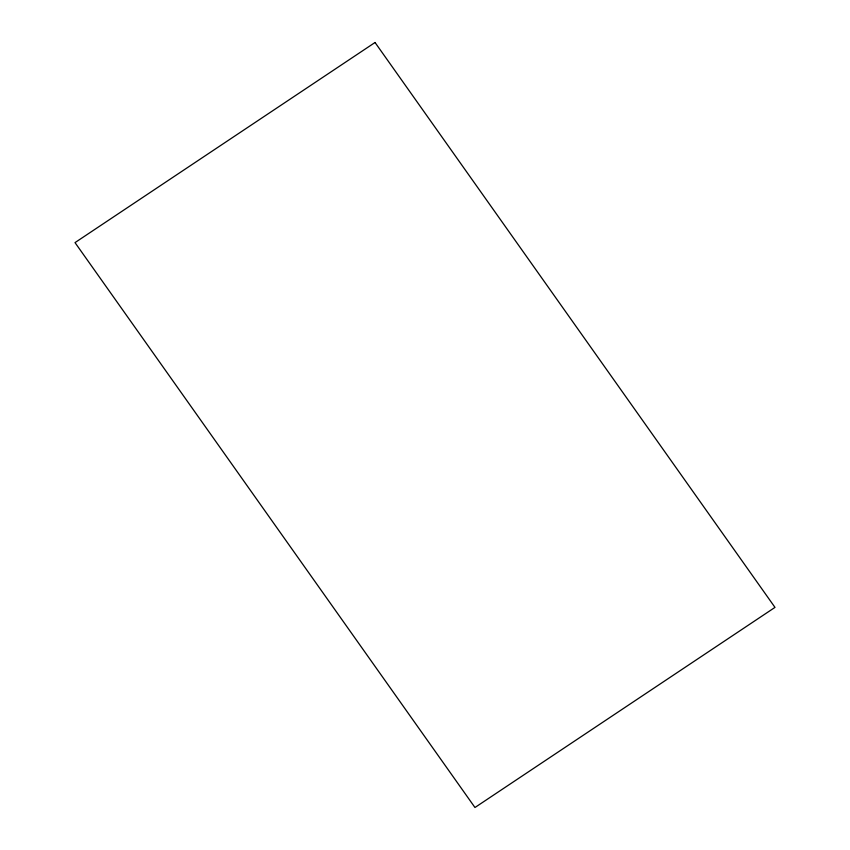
<?xml version="1.0" encoding="UTF-8"?>
<svg xmlns="http://www.w3.org/2000/svg" width="850" height="850" viewBox="0 0 850 850"><rect width="100%" height="100%" fill="white"/><g stroke="black" fill="none" stroke-linecap="round" stroke-linejoin="round"><path stroke-width="1.27" d="M375.041 42.5L75.012 242.611L474.959 807.5L774.987 607.389L375.041 42.5"/></g></svg>
